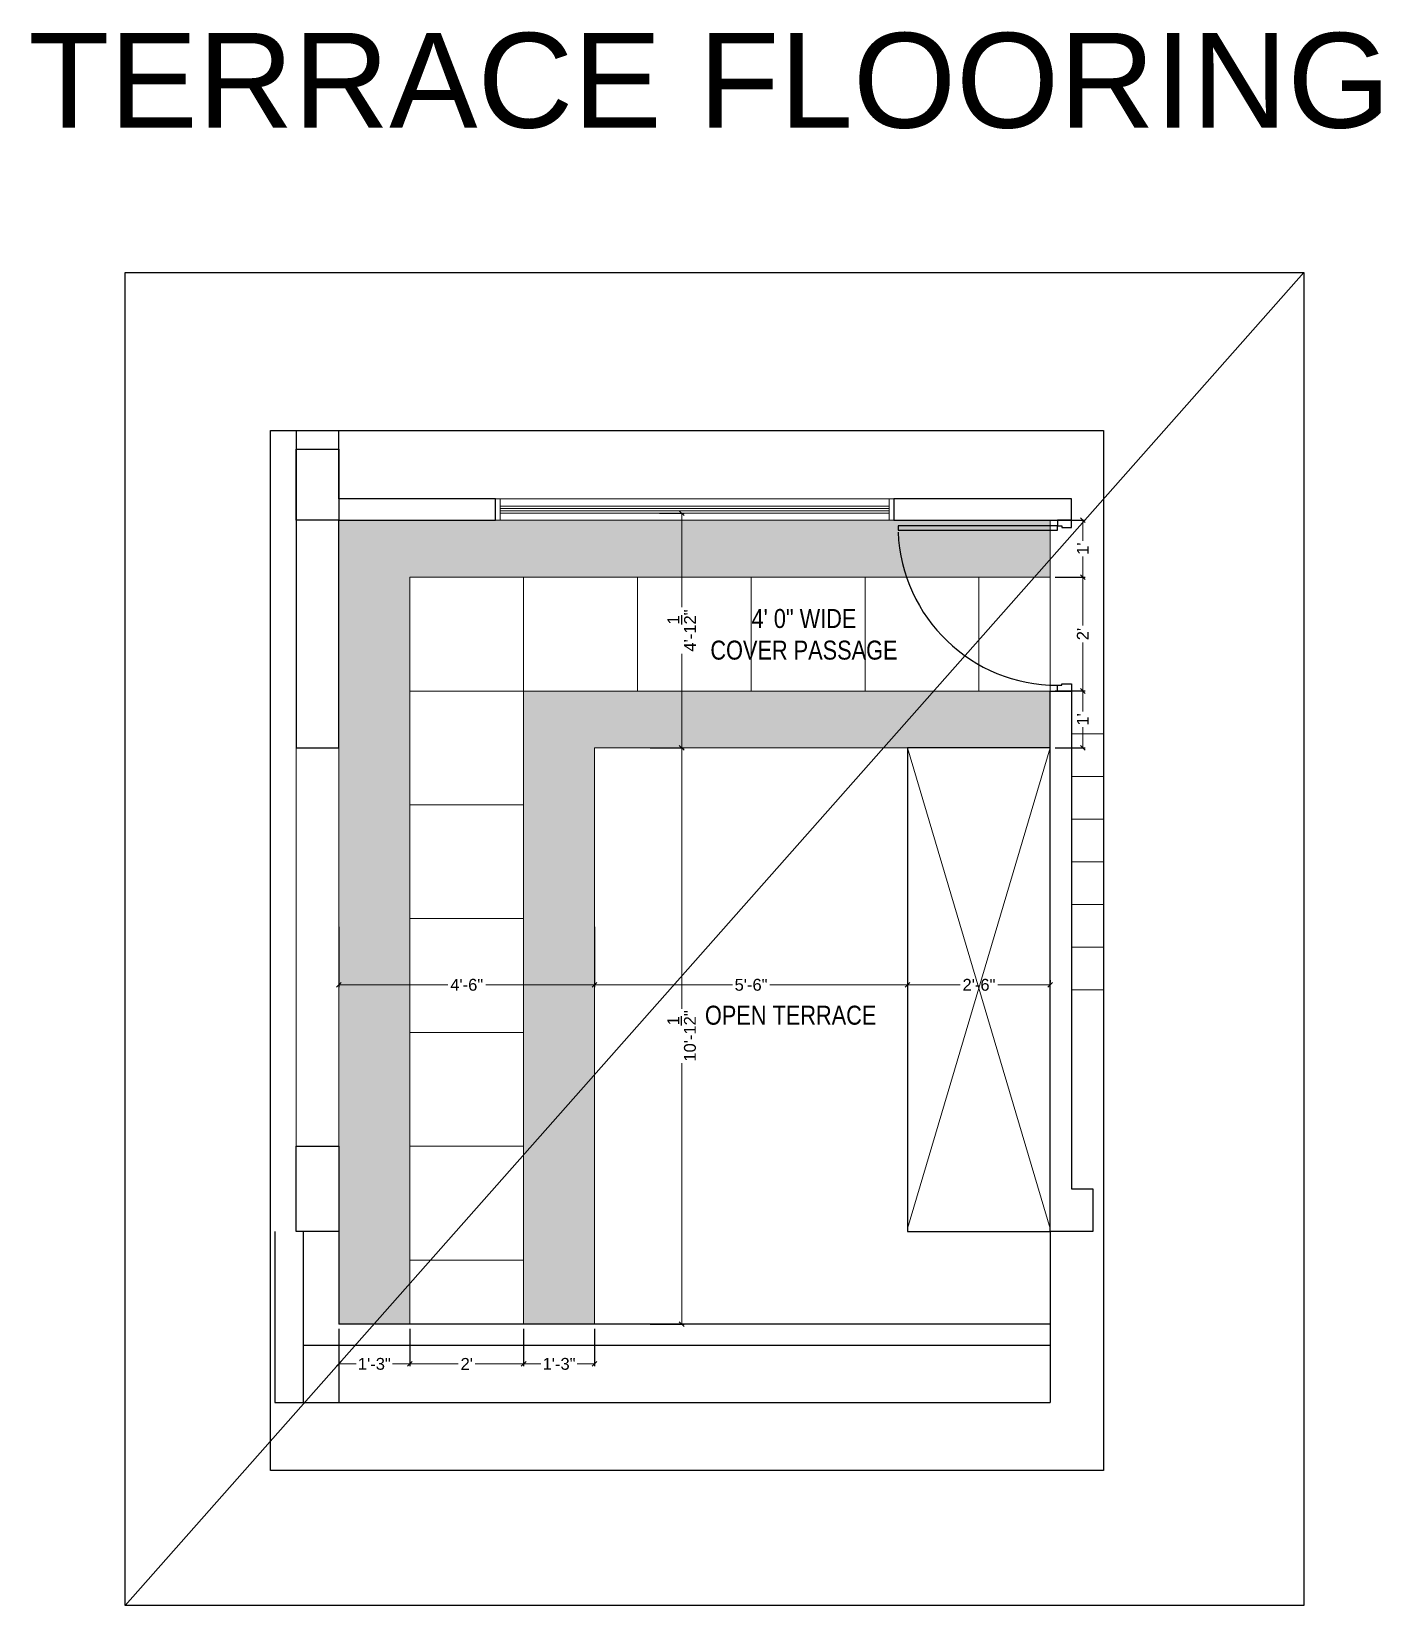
# Model space of a CAD drawing. Header units: millimetres. Extents: x 56222 to 3066687, y -650199 to -121287.
# Drawn here: x 149545.8 to 149830.2, y -179789 to -179457.1 of the extents above; entities that cross this region are included whole.
import ezdxf

# ---------------------------------------------------------------- set-up
doc = ezdxf.new("R2010")
doc.units = ezdxf.units.MM
doc.header["$MEASUREMENT"] = 0
doc.header["$PDMODE"] = 35
doc.linetypes.add('ACAD_ISO02W100', pattern=[15, 12, -3])
doc.linetypes.add('DASHED', pattern=[0.75, 0.5, -0.25])
doc.layers.get('Defpoints').update_dxf_attribs({"color": 220})
for name, color, linetype in [('AR DOOR', 40, 'Continuous'), ('AR ELE-5', 134, 'Continuous'), ('AR HATCH-7', 7, 'Continuous'), ('GROUND FLOOR  ( Text )', 251, 'Continuous')]:
    doc.layers.add(name, color=color, linetype=linetype)
for name, color, linetype, lineweight in [('COLUMN', 1, 'Continuous', 30), ('dim05', 1, 'Continuous', 13), ('FIRST FLOOR ( DW_RAIL )', 7, 'Continuous', 9), ('FIRST FLOOR ( TEXT )', 7, 'Continuous', 9), ('FIRST FLOOR_( STAIR )', 251, 'Continuous', 9), ('FURNITURE', 32, 'Continuous', 9), ('furniture dimensions', 1, 'DASHED', 0), ('SECOND FLOOR', 7, 'Continuous', 9), ('SECOND FLOOR  ( PLINE )', 251, 'Continuous', 30), ('wall', 7, 'Continuous', 30), ('XX~SLAB ( BEAM )~ ( DIM )', 7, 'Continuous', 9)]:
    doc.layers.add(name, color=color, linetype=linetype, lineweight=lineweight)
doc.layers.add('XX~SLAB ( PLINE )', color=251, linetype='Continuous', plot=False)
doc.styles.add('Arial', font='arial.ttf')
doc.styles.add('KATHA', font='swissc.ttf')
doc.styles.get("Standard").update_dxf_attribs({"font": 'arial.ttf', "height": 6})
doc.dimstyles.new('ISO-25', dxfattribs={"dimtxt": 2.5, "dimasz": 1, "dimexe": 0.5, "dimexo": 1, "dimtad": 0, "dimdec": 1, "dimlunit": 4, "dimtxsty": 'Standard', "dimblk": 'OBLIQUE', "dimcen": 2.5, "dimclrd": 1, "dimclre": 1, "dimclrt": 5, "dimadec": 0, "dimazin": 0, "dimtfac": 1, "dimtdec": 1, "dimtmove": 0, "dimatfit": 3, "dimfxl": 1, "dimlwd": -1, "dimarcsym": 0})

# ---------------------------------------------------------------- blocks, each defined once
blk = doc.blocks.new('*U18')
for points in [[(0, 0), (0, 1120), (-30, 1120), (-30, 0)], [(40, 0), (0, 0), (0, -30), (-10, -30), (-10, -100), (40, -100)], [(-1160, 0), (-1120, 0), (-1120, -30), (-1110, -30), (-1110, -100), (-1160, -100)]]:
    blk.add_lwpolyline(points, close=True)
at = {"layer": 'AR ELE-5', "linetype": 'ByBlock', "ltscale": 15}
blk.add_arc((2, -1), 1122, 92.373, 179.9653, dxfattribs=at)
blk = doc.blocks.new('_Oblique')
at = {"layer": 'wall', "color": 0, "lineweight": -2}
blk.add_line((-0.5, -0.5), (0.5, 0.5), dxfattribs=at)
blk = doc.blocks.new('*D176')
at = {"layer": 'Defpoints', "color": 0, "lineweight": 30, "transparency": 16777216}
for p in [(149610.62, -179729.63), (149625.58, -179729.63), (149625.58, -179738.03)]:
    blk.add_point(p, dxfattribs=at)
at = {"layer": 'dim05', "color": 1, "linetype": 'Continuous', "lineweight": -2, "transparency": 16777216}
for p, q in [((149610.62, -179730.63), (149610.62, -179738.53)), ((149625.58, -179730.63), (149625.58, -179738.53))]:
    blk.add_line(p, q, dxfattribs=at)
at = {"layer": 'dim05', "color": 1, "linetype": 'Continuous', "transparency": 16777216}
for p, q in [((149610.62, -179738.03), (149614.27, -179738.03)), ((149625.58, -179738.03), (149621.93, -179738.03))]:
    blk.add_line(p, q, dxfattribs=at)
at = {"layer": 'dim05', "color": 1, "transparency": 16777216, "rotation": 180}
blk.add_blockref('_Oblique', (149610.62, -179738.03), dxfattribs=at)
at = {"layer": 'dim05', "color": 1, "transparency": 16777216}
blk.add_blockref('_Oblique', (149625.58, -179738.03), dxfattribs=at)
at = {"layer": 'dim05', "color": 5, "lineweight": 25, "transparency": 16777216, "insert": (149618.1, -179738.03), "char_height": 2.5, "attachment_point": 5, "style": 'Arial'}
blk.add_mtext('1\'-3"', dxfattribs=at)
blk = doc.blocks.new('*D177')
at = {"layer": 'Defpoints', "color": 0, "lineweight": 30, "transparency": 16777216}
for p in [(149625.58, -179729.63), (149649.58, -179729.63), (149649.58, -179738.03)]:
    blk.add_point(p, dxfattribs=at)
at = {"layer": 'dim05', "color": 1, "linetype": 'Continuous', "lineweight": -2, "transparency": 16777216}
for p, q in [((149625.58, -179730.63), (149625.58, -179738.53)), ((149649.58, -179730.63), (149649.58, -179738.53))]:
    blk.add_line(p, q, dxfattribs=at)
at = {"layer": 'dim05', "color": 1, "linetype": 'Continuous', "transparency": 16777216}
for p, q in [((149625.58, -179738.03), (149635.78, -179738.03)), ((149649.58, -179738.03), (149639.37, -179738.03))]:
    blk.add_line(p, q, dxfattribs=at)
at = {"layer": 'dim05', "color": 1, "transparency": 16777216, "rotation": 180}
blk.add_blockref('_Oblique', (149625.58, -179738.03), dxfattribs=at)
at = {"layer": 'dim05', "color": 1, "transparency": 16777216}
blk.add_blockref('_Oblique', (149649.58, -179738.03), dxfattribs=at)
at = {"layer": 'dim05', "color": 5, "lineweight": 25, "transparency": 16777216, "insert": (149637.58, -179738.03), "char_height": 2.5, "attachment_point": 5, "style": 'Arial'}
blk.add_mtext("2'", dxfattribs=at)
blk = doc.blocks.new('*D178')
at = {"layer": 'Defpoints', "color": 0, "lineweight": 30, "transparency": 16777216}
for p in [(149649.58, -179729.63), (149664.53, -179729.63), (149664.53, -179738.03)]:
    blk.add_point(p, dxfattribs=at)
at = {"layer": 'dim05', "color": 1, "linetype": 'Continuous', "lineweight": -2, "transparency": 16777216}
for p, q in [((149649.58, -179730.63), (149649.58, -179738.53)), ((149664.53, -179730.63), (149664.53, -179738.53))]:
    blk.add_line(p, q, dxfattribs=at)
at = {"layer": 'dim05', "color": 1, "linetype": 'Continuous', "transparency": 16777216}
for p, q in [((149649.58, -179738.03), (149653.22, -179738.03)), ((149664.53, -179738.03), (149660.88, -179738.03))]:
    blk.add_line(p, q, dxfattribs=at)
at = {"layer": 'dim05', "color": 1, "transparency": 16777216, "rotation": 180}
blk.add_blockref('_Oblique', (149649.58, -179738.03), dxfattribs=at)
at = {"layer": 'dim05', "color": 1, "transparency": 16777216}
blk.add_blockref('_Oblique', (149664.53, -179738.03), dxfattribs=at)
at = {"layer": 'dim05', "color": 5, "lineweight": 25, "transparency": 16777216, "insert": (149657.05, -179738.03), "char_height": 2.5, "attachment_point": 5, "style": 'Arial'}
blk.add_mtext('1\'-3"', dxfattribs=at)
blk = doc.blocks.new('*D179')
at = {"layer": 'Defpoints', "color": 0, "lineweight": 30, "transparency": 16777216}
for p in [(149675.26, -179608.13), (149682.9, -179608.13), (149675.26, -179729.63)]:
    blk.add_point(p, dxfattribs=at)
at = {"layer": 'dim05', "color": 1, "linetype": 'Continuous', "lineweight": -2, "transparency": 16777216}
for p, q in [((149676.26, -179608.13), (149683.4, -179608.13)), ((149676.26, -179729.63), (149683.4, -179729.63))]:
    blk.add_line(p, q, dxfattribs=at)
at = {"layer": 'dim05', "color": 1, "linetype": 'Continuous', "transparency": 16777216}
for p, q in [((149682.9, -179608.13), (149682.9, -179663.17)), ((149682.9, -179729.63), (149682.9, -179674.6))]:
    blk.add_line(p, q, dxfattribs=at)
at = {"layer": 'dim05', "color": 1, "transparency": 16777216}
for p, rotation in [((149682.9, -179608.13), 90), ((149682.9, -179729.63), 270)]:
    blk.add_blockref('_Oblique', p, dxfattribs=dict(at, rotation=rotation))
at = {"layer": 'dim05', "color": 5, "lineweight": 25, "transparency": 16777216, "insert": (149682.9, -179668.88), "char_height": 2.5, "attachment_point": 5, "rotation": 90, "style": 'Arial'}
blk.add_mtext('10\'-1{\\H1x;\\S1/2;}"', dxfattribs=at)
blk = doc.blocks.new('*D169')
at = {"layer": 'Defpoints', "color": 0, "lineweight": 30, "transparency": 16777216}
for p in [(149610.62, -179644.88), (149664.53, -179644.88), (149664.53, -179658.1)]:
    blk.add_point(p, dxfattribs=at)
at = {"layer": 'dim05', "color": 1, "linetype": 'Continuous', "lineweight": -2, "transparency": 16777216}
for p, q in [((149610.62, -179645.88), (149610.62, -179658.6)), ((149664.53, -179645.88), (149664.53, -179658.6))]:
    blk.add_line(p, q, dxfattribs=at)
at = {"layer": 'dim05', "color": 1, "linetype": 'Continuous', "transparency": 16777216}
for p, q in [((149610.62, -179658.1), (149633.58, -179658.1)), ((149664.53, -179658.1), (149641.57, -179658.1))]:
    blk.add_line(p, q, dxfattribs=at)
at = {"layer": 'dim05', "color": 1, "transparency": 16777216, "rotation": 180}
blk.add_blockref('_Oblique', (149610.62, -179658.1), dxfattribs=at)
at = {"layer": 'dim05', "color": 1, "transparency": 16777216}
blk.add_blockref('_Oblique', (149664.53, -179658.1), dxfattribs=at)
at = {"layer": 'dim05', "color": 5, "lineweight": 25, "transparency": 16777216, "insert": (149637.58, -179658.1), "char_height": 2.5, "attachment_point": 5, "style": 'Arial'}
blk.add_mtext('4\'-6"', dxfattribs=at)
blk = doc.blocks.new('*D170')
at = {"layer": 'Defpoints', "color": 0, "lineweight": 30, "transparency": 16777216}
for p in [(149677.21, -179558.63), (149682.9, -179558.63), (149677.21, -179608.13)]:
    blk.add_point(p, dxfattribs=at)
at = {"layer": 'dim05', "color": 1, "linetype": 'Continuous', "lineweight": -2, "transparency": 16777216}
for p, q in [((149678.21, -179558.63), (149683.4, -179558.63)), ((149678.21, -179608.13), (149683.4, -179608.13))]:
    blk.add_line(p, q, dxfattribs=at)
at = {"layer": 'dim05', "color": 1, "linetype": 'Continuous', "transparency": 16777216}
for p, q in [((149682.9, -179558.63), (149682.9, -179578.47)), ((149682.9, -179608.13), (149682.9, -179588.29))]:
    blk.add_line(p, q, dxfattribs=at)
at = {"layer": 'dim05', "color": 1, "transparency": 16777216}
for p, rotation in [((149682.9, -179558.63), 90), ((149682.9, -179608.13), 270)]:
    blk.add_blockref('_Oblique', p, dxfattribs=dict(at, rotation=rotation))
at = {"layer": 'dim05', "color": 5, "lineweight": 25, "transparency": 16777216, "insert": (149682.9, -179583.38), "char_height": 2.5, "attachment_point": 5, "rotation": 90, "style": 'Arial'}
blk.add_mtext('4\'-1{\\H1x;\\S1/2;}"', dxfattribs=at)
blk = doc.blocks.new('*D171')
at = {"layer": 'Defpoints', "color": 0, "lineweight": 30, "transparency": 16777216}
for p in [(149664.53, -179658.1), (149730.53, -179658.1), (149730.53, -179658.1)]:
    blk.add_point(p, dxfattribs=at)
at = {"layer": 'dim05', "color": 1, "linetype": 'Continuous', "lineweight": -2, "transparency": 16777216}
for p, q in [((149664.53, -179657.1), (149664.53, -179657.6)), ((149730.53, -179657.1), (149730.53, -179657.6))]:
    blk.add_line(p, q, dxfattribs=at)
at = {"layer": 'dim05', "color": 1, "linetype": 'Continuous', "transparency": 16777216}
for p, q in [((149664.53, -179658.1), (149693.58, -179658.1)), ((149730.53, -179658.1), (149701.48, -179658.1))]:
    blk.add_line(p, q, dxfattribs=at)
at = {"layer": 'dim05', "color": 1, "transparency": 16777216, "rotation": 180}
blk.add_blockref('_Oblique', (149664.53, -179658.1), dxfattribs=at)
at = {"layer": 'dim05', "color": 1, "transparency": 16777216}
blk.add_blockref('_Oblique', (149730.53, -179658.1), dxfattribs=at)
at = {"layer": 'dim05', "color": 5, "lineweight": 25, "transparency": 16777216, "insert": (149697.53, -179658.1), "char_height": 2.5, "attachment_point": 5, "style": 'Arial'}
blk.add_mtext('5\'-6"', dxfattribs=at)
blk = doc.blocks.new('*D172')
at = {"layer": 'Defpoints', "color": 0, "lineweight": 30, "transparency": 16777216}
for p in [(149730.53, -179658.1), (149760.62, -179658.1), (149760.62, -179658.1)]:
    blk.add_point(p, dxfattribs=at)
at = {"layer": 'dim05', "color": 1, "linetype": 'Continuous', "lineweight": -2, "transparency": 16777216}
for p, q in [((149730.53, -179657.1), (149730.53, -179657.6)), ((149760.62, -179657.1), (149760.62, -179657.6))]:
    blk.add_line(p, q, dxfattribs=at)
at = {"layer": 'dim05', "color": 1, "linetype": 'Continuous', "transparency": 16777216}
for p, q in [((149730.53, -179658.1), (149741.61, -179658.1)), ((149760.62, -179658.1), (149749.55, -179658.1))]:
    blk.add_line(p, q, dxfattribs=at)
at = {"layer": 'dim05', "color": 1, "transparency": 16777216, "rotation": 180}
blk.add_blockref('_Oblique', (149730.53, -179658.1), dxfattribs=at)
at = {"layer": 'dim05', "color": 1, "transparency": 16777216}
blk.add_blockref('_Oblique', (149760.62, -179658.1), dxfattribs=at)
at = {"layer": 'dim05', "color": 5, "lineweight": 25, "transparency": 16777216, "insert": (149745.58, -179658.1), "char_height": 2.5, "attachment_point": 5, "style": 'Arial'}
blk.add_mtext('2\'-6"', dxfattribs=at)
blk = doc.blocks.new('*D173')
at = {"layer": 'Defpoints', "color": 0, "lineweight": 30, "transparency": 16777216}
for p in [(149760.62, -179560.13), (149760.62, -179572.13), (149767.47, -179572.13)]:
    blk.add_point(p, dxfattribs=at)
at = {"layer": 'dim05', "color": 1, "linetype": 'Continuous', "lineweight": -2, "transparency": 16777216}
for p, q in [((149761.62, -179560.13), (149767.97, -179560.13)), ((149761.62, -179572.13), (149767.97, -179572.13))]:
    blk.add_line(p, q, dxfattribs=at)
at = {"layer": 'dim05', "color": 1, "linetype": 'Continuous', "transparency": 16777216}
for p, q in [((149767.47, -179560.13), (149767.47, -179564.48)), ((149767.47, -179572.13), (149767.47, -179567.79))]:
    blk.add_line(p, q, dxfattribs=at)
at = {"layer": 'dim05', "color": 1, "transparency": 16777216}
for p, rotation in [((149767.47, -179560.13), 90), ((149767.47, -179572.13), 270)]:
    blk.add_blockref('_Oblique', p, dxfattribs=dict(at, rotation=rotation))
at = {"layer": 'dim05', "color": 5, "lineweight": 25, "transparency": 16777216, "insert": (149767.47, -179566.13), "char_height": 2.5, "attachment_point": 5, "rotation": 90, "style": 'Arial'}
blk.add_mtext("1'", dxfattribs=at)
blk = doc.blocks.new('*D174')
at = {"layer": 'Defpoints', "color": 0, "lineweight": 30, "transparency": 16777216}
for p in [(149760.62, -179572.13), (149760.62, -179596.13), (149767.47, -179596.13)]:
    blk.add_point(p, dxfattribs=at)
at = {"layer": 'dim05', "color": 1, "linetype": 'Continuous', "lineweight": -2, "transparency": 16777216}
for p, q in [((149761.62, -179572.13), (149767.97, -179572.13)), ((149761.62, -179596.13), (149767.97, -179596.13))]:
    blk.add_line(p, q, dxfattribs=at)
at = {"layer": 'dim05', "color": 1, "linetype": 'Continuous', "transparency": 16777216}
for p, q in [((149767.47, -179572.13), (149767.47, -179582.34)), ((149767.47, -179596.13), (149767.47, -179585.93))]:
    blk.add_line(p, q, dxfattribs=at)
at = {"layer": 'dim05', "color": 1, "transparency": 16777216}
for p, rotation in [((149767.47, -179572.13), 90), ((149767.47, -179596.13), 270)]:
    blk.add_blockref('_Oblique', p, dxfattribs=dict(at, rotation=rotation))
at = {"layer": 'dim05', "color": 5, "lineweight": 25, "transparency": 16777216, "insert": (149767.47, -179584.13), "char_height": 2.5, "attachment_point": 5, "rotation": 90, "style": 'Arial'}
blk.add_mtext("2'", dxfattribs=at)
blk = doc.blocks.new('*D175')
at = {"layer": 'Defpoints', "color": 0, "lineweight": 30, "transparency": 16777216}
for p in [(149760.62, -179596.13), (149760.62, -179608.13), (149767.47, -179608.13)]:
    blk.add_point(p, dxfattribs=at)
at = {"layer": 'dim05', "color": 1, "linetype": 'Continuous', "lineweight": -2, "transparency": 16777216}
for p, q in [((149761.62, -179596.13), (149767.97, -179596.13)), ((149761.62, -179608.13), (149767.97, -179608.13))]:
    blk.add_line(p, q, dxfattribs=at)
at = {"layer": 'dim05', "color": 1, "linetype": 'Continuous', "transparency": 16777216}
for p, q in [((149767.47, -179596.13), (149767.47, -179600.48)), ((149767.47, -179608.13), (149767.47, -179603.79))]:
    blk.add_line(p, q, dxfattribs=at)
at = {"layer": 'dim05', "color": 1, "transparency": 16777216}
for p, rotation in [((149767.47, -179596.13), 90), ((149767.47, -179608.13), 270)]:
    blk.add_blockref('_Oblique', p, dxfattribs=dict(at, rotation=rotation))
at = {"layer": 'dim05', "color": 5, "lineweight": 25, "transparency": 16777216, "insert": (149767.47, -179602.13), "char_height": 2.5, "attachment_point": 5, "rotation": 90, "style": 'Arial'}
blk.add_mtext("1'", dxfattribs=at)

msp = doc.modelspace()

# ---------------------------------------------------------------- hatches: boundary and pattern name
at = {"layer": 'AR HATCH-7', "lineweight": 0, "true_color": 0x000000}
h = msp.add_hatch(color=18, dxfattribs=at)
h.dxf.hatch_style = 1
h.paths.add_polyline_path([(149760.622, -179596.134), (149745.576, -179596.134), (149721.576, -179596.134), (149697.576, -179596.134), (149673.576, -179596.134), (149649.576, -179596.134), (149649.576, -179620.134), (149649.576, -179644.134), (149649.576, -179668.134), (149649.576, -179692.134), (149649.576, -179716.134), (149649.576, -179729.634), (149664.53, -179729.634), (149664.53, -179608.134), (149760.622, -179608.134)])
h.paths.add_polyline_path([(149760.622, -179560.134), (149610.622, -179560.134), (149610.622, -179729.634), (149625.576, -179729.634), (149625.576, -179716.134), (149625.576, -179692.134), (149625.576, -179668.134), (149625.576, -179644.134), (149625.576, -179620.134), (149625.576, -179596.134), (149625.576, -179572.134), (149649.576, -179572.134), (149673.576, -179572.134), (149697.576, -179572.134), (149721.576, -179572.134), (149745.576, -179572.134), (149760.622, -179572.134)])

# ---------------------------------------------------------------- linework, layer by layer
at = {"layer": 'COLUMN'}
for points in [[(149601.622, -179545.134), (149610.622, -179545.134), (149610.622, -179560.134), (149601.622, -179560.134)], [(149601.622, -179692.134), (149610.622, -179692.134), (149610.622, -179710.134), (149601.622, -179710.134)]]:
    msp.add_lwpolyline(points, close=True, dxfattribs=at)
at = {"layer": 'dim05', "color": 242, "lineweight": 30, "true_color": 0xcd2027}
msp.add_line((149565.56, -179788.975), (149814.066, -179507.92), dxfattribs=at)
at = {"layer": 'FIRST FLOOR ( DW_RAIL )'}
for points in [[(149644.622, -179560.134), (149644.622, -179555.634)], [(149726.622, -179555.634), (149726.622, -179560.134)]]:
    msp.add_lwpolyline(points, dxfattribs=at)
for points in [[(149644.622, -179557.134), (149726.622, -179557.134), (149726.622, -179557.634), (149644.622, -179557.634)], [(149644.622, -179558.134), (149726.622, -179558.134), (149726.622, -179558.634), (149644.622, -179558.634)]]:
    msp.add_lwpolyline(points, close=True, dxfattribs=at)
at = {"layer": 'FIRST FLOOR_( STAIR )'}
for p, q in [((149771.867, -179605.134), (149765.122, -179605.134)), ((149771.867, -179614.134), (149765.122, -179614.134)), ((149771.867, -179623.134), (149765.122, -179623.134)), ((149771.867, -179632.134), (149765.122, -179632.134)), ((149771.867, -179641.134), (149765.122, -179641.134)), ((149771.867, -179650.134), (149765.122, -179650.134)), ((149771.867, -179659.134), (149765.122, -179659.134))]:
    msp.add_line(p, q, dxfattribs=at)
at = {"layer": 'FURNITURE', "color": 242, "lineweight": 30, "true_color": 0xcd2027}
msp.add_lwpolyline([(149565.56, -179507.92), (149814.066, -179507.92), (149814.066, -179788.975), (149565.56, -179788.975)], close=True, dxfattribs=at)
at = {"layer": 'GROUND FLOOR  ( Text )', "lineweight": 30, "ltscale": 10}
msp.add_lwpolyline([(149596.18, -179541.199), (149771.867, -179541.199), (149771.867, -179760.502), (149596.18, -179760.502)], close=True, dxfattribs=at)
at = {"layer": 'GROUND FLOOR  ( Text )', "color": 18, "lineweight": 0, "ltscale": 10, "true_color": 0x000000}
for points in [[(149649.576, -179572.134), (149649.576, -179596.134), (149625.576, -179596.134), (149625.576, -179572.134), (149649.576, -179572.134)], [(149649.576, -179572.134), (149649.576, -179596.134), (149673.576, -179596.134), (149673.576, -179572.134), (149649.576, -179572.134)], [(149697.576, -179572.134), (149697.576, -179596.134), (149673.576, -179596.134), (149673.576, -179572.134), (149697.576, -179572.134)], [(149697.576, -179572.134), (149697.576, -179596.134), (149721.576, -179596.134), (149721.576, -179572.134), (149697.576, -179572.134)], [(149745.576, -179572.134), (149745.576, -179596.134), (149721.576, -179596.134), (149721.576, -179572.134), (149745.576, -179572.134)], [(149745.576, -179572.134), (149745.576, -179596.134), (149760.622, -179596.134), (149760.622, -179572.134), (149745.576, -179572.134)], [(149649.576, -179620.134), (149649.576, -179596.134), (149625.576, -179596.134), (149625.576, -179620.134), (149649.576, -179620.134)], [(149649.576, -179620.134), (149649.576, -179644.134), (149625.576, -179644.134), (149625.576, -179620.134), (149649.576, -179620.134)], [(149649.576, -179668.134), (149649.576, -179644.134), (149625.576, -179644.134), (149625.576, -179668.134), (149649.576, -179668.134)], [(149649.576, -179668.134), (149649.576, -179692.134), (149625.576, -179692.134), (149625.576, -179668.134), (149649.576, -179668.134)], [(149649.576, -179716.134), (149649.576, -179692.134), (149625.576, -179692.134), (149625.576, -179716.134), (149649.576, -179716.134)], [(149649.576, -179716.134), (149649.576, -179729.634), (149625.576, -179729.634), (149625.576, -179716.134), (149649.576, -179716.134)]]:
    msp.add_lwpolyline(points, dxfattribs=at)
at = {"layer": 'SECOND FLOOR'}
for p, q in [((149601.622, -179541.199), (149601.622, -179710.134)), ((149610.622, -179555.634), (149610.622, -179541.199)), ((149610.622, -179555.634), (149643.622, -179555.634)), ((149643.622, -179560.134), (149643.622, -179555.634)), ((149727.622, -179555.634), (149765.122, -179555.634)), ((149727.622, -179560.134), (149727.622, -179555.634)), ((149765.122, -179560.134), (149765.122, -179555.634)), ((149610.622, -179560.134), (149765.122, -179560.134)), ((149610.622, -179710.134), (149610.622, -179560.134)), ((149760.622, -179710.134), (149760.622, -179560.134)), ((149760.622, -179596.134), (149765.122, -179596.134)), ((149765.122, -179701.134), (149765.122, -179596.134)), ((149610.622, -179608.134), (149601.622, -179608.134)), ((149610.622, -179710.134), (149601.622, -179710.134))]:
    msp.add_line(p, q, dxfattribs=at)
at = {"layer": 'SECOND FLOOR', "color": 1, "linetype": 'ACAD_ISO02W100', "lineweight": 0, "ltscale": 0.7}
msp.add_lwpolyline([(149664.53, -179608.134), (149760.622, -179608.134)], dxfattribs=at)
at = {"layer": 'SECOND FLOOR  ( PLINE )'}
for points in [[(149601.622, -179541.199), (149601.622, -179608.134), (149610.622, -179608.134), (149610.622, -179560.134), (149643.622, -179560.134), (149643.622, -179555.634), (149610.622, -179555.634), (149610.622, -179541.199)], [(149769.622, -179710.134), (149760.622, -179710.134), (149760.622, -179596.134), (149765.122, -179596.134), (149765.122, -179701.134), (149769.622, -179701.134), (149769.622, -179710.134), (149769.622, -179710.134)]]:
    msp.add_lwpolyline(points, dxfattribs=at)
msp.add_lwpolyline([(149765.122, -179555.634), (149727.622, -179555.634), (149727.622, -179560.134), (149765.122, -179560.134)], close=True, dxfattribs=at)
at = {"layer": 'XX~SLAB ( BEAM )~ ( DIM )', "lineweight": 0}
for p, q in [((149730.53, -179608.134), (149760.622, -179709.458)), ((149730.53, -179709.458), (149760.622, -179608.134)), ((149610.622, -179729.634), (149664.53, -179729.634))]:
    msp.add_line(p, q, dxfattribs=at)
at = {"layer": 'XX~SLAB ( BEAM )~ ( DIM )'}
msp.add_lwpolyline([(149643.622, -179555.634), (149727.622, -179555.634), (149727.622, -179560.134), (149643.622, -179560.134)], close=True, dxfattribs=at)
at = {"layer": 'XX~SLAB ( BEAM )~ ( DIM )', "color": 23, "lineweight": 0, "true_color": 0xbc8062}
for points in [[(149610.622, -179608.134), (149610.622, -179560.134), (149760.622, -179560.134), (149760.622, -179608.134), (149664.53, -179608.134)], [(149664.53, -179608.134), (149664.53, -179729.634), (149610.622, -179729.634), (149610.622, -179608.134)]]:
    msp.add_lwpolyline(points, dxfattribs=at)
at = {"layer": 'XX~SLAB ( BEAM )~ ( DIM )', "lineweight": 0}
msp.add_lwpolyline([(149610.622, -179729.634), (149610.622, -179560.134), (149760.622, -179560.134), (149760.622, -179608.134), (149664.53, -179608.134)], dxfattribs=at)
at = {"layer": 'XX~SLAB ( BEAM )~ ( DIM )', "lineweight": 30}
msp.add_lwpolyline([(149760.622, -179608.134), (149730.53, -179608.134), (149730.53, -179710.134), (149760.622, -179710.134)], close=True, dxfattribs=at)
at = {"layer": 'XX~SLAB ( PLINE )'}
for p, q in [((149597.122, -179710.134), (149597.122, -179746.134)), ((149603.122, -179710.134), (149603.122, -179746.134)), ((149610.622, -179710.134), (149610.622, -179729.634)), ((149760.622, -179710.134), (149760.622, -179746.134)), ((149760.622, -179729.634), (149610.622, -179729.634)), ((149760.622, -179734.134), (149603.122, -179734.134)), ((149610.622, -179734.134), (149610.622, -179746.134)), ((149597.122, -179746.134), (149760.622, -179746.134))]:
    msp.add_line(p, q, dxfattribs=at)

# ---------------------------------------------------------------- block references
at = {"layer": 'AR DOOR', "linetype": 'ByBlock', "lineweight": -2, "extrusion": (0, 0, -1), "xscale": -0.02999999999996949, "yscale": 0.02999999999996949, "zscale": -0.02999999999996949, "rotation": 270}
msp.add_blockref('*U18', (-149762.122, -179561.334), dxfattribs=at)

# ---------------------------------------------------------------- texts
at = {"layer": 'FIRST FLOOR ( TEXT )', "char_height": 4, "attachment_point": 5, "style": 'KATHA'}
for s, insert in [('4\' 0" WIDE \\PCOVER PASSAGE', (149708.68, -179584.206)), ('OPEN TERRACE', (149705.874, -179664.523))]:
    msp.add_mtext(s, dxfattribs=dict(at, insert=insert))
at = {"layer": 'furniture dimensions', "lineweight": 0}
msp.add_text('TERRACE FLOORING', height=20, dxfattribs=at).set_placement((149545.179, -179477.361))

# ---------------------------------------------------------------- dimensions: what is measured, and where the dimension line sits
at = {"layer": 'dim05', "color": 27, "lineweight": 25, "true_color": 0x7d5120}
for base, p1, p2, picture, middle in [((149682.902, -179558.634), (149677.212, -179608.134), (149677.212, -179558.634), '*D170', (149682.902, -179583.384)), ((149767.473, -179572.134), (149760.622, -179560.134), (149760.622, -179572.134), '*D173', (149767.473, -179566.134)), ((149767.473, -179596.134), (149760.622, -179572.134), (149760.622, -179596.134), '*D174', (149767.473, -179584.134)), ((149767.473, -179608.134), (149760.622, -179596.134), (149760.622, -179608.134), '*D175', (149767.473, -179602.134)), ((149682.902, -179608.134), (149675.26, -179729.634), (149675.26, -179608.134), '*D179', (149682.902, -179668.884))]:
    dim = msp.add_linear_dim(base=base, p1=p1, p2=p2, angle=90, dimstyle='ISO-25', override={"dimtxsty": 'Arial'}, dxfattribs=at)
    dim.commit()
    dim.dimension.update_dxf_attribs({"geometry": picture, "text_midpoint": middle})
dim = msp.add_linear_dim(base=(149664.53, -179658.096), p1=(149610.622, -179644.884), p2=(149664.53, -179644.884), dimstyle='ISO-25', override={"dimtxsty": 'Arial'}, dxfattribs=at)
dim.commit()
dim.dimension.update_dxf_attribs({"geometry": '*D169', "text_midpoint": (149637.576, -179658.096), "dimtype": 160})
for base, p1, p2, picture, middle in [((149730.53, -179658.096), (149664.53, -179658.096), (149730.53, -179658.096), '*D171', (149697.53, -179658.096)), ((149760.622, -179658.096), (149730.53, -179658.096), (149760.622, -179658.096), '*D172', (149745.576, -179658.096)), ((149625.576, -179738.031), (149610.622, -179729.634), (149625.576, -179729.634), '*D176', (149618.099, -179738.031)), ((149649.576, -179738.031), (149625.576, -179729.634), (149649.576, -179729.634), '*D177', (149637.576, -179738.031)), ((149664.53, -179738.031), (149649.576, -179729.634), (149664.53, -179729.634), '*D178', (149657.053, -179738.031))]:
    dim = msp.add_linear_dim(base=base, p1=p1, p2=p2, dimstyle='ISO-25', override={"dimtxsty": 'Arial'}, dxfattribs=at)
    dim.commit()
    dim.dimension.update_dxf_attribs({"geometry": picture, "text_midpoint": middle})

doc.saveas('drawing.dxf')
